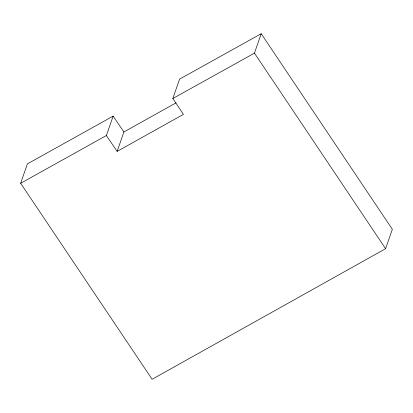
<?xml version="1.0" encoding="UTF-8"?>
<svg xmlns="http://www.w3.org/2000/svg" width="413" height="413" viewBox="0 0 413 413"><rect width="100%" height="100%" fill="white"/><g stroke="black" fill="none" stroke-linecap="round" stroke-linejoin="round"><path stroke-width="0.62" d="M117.132 151.39L183.403 114.37L172.83 98.531L179.588 79.12L261.212 33.721L392.35 229.282L385.592 248.688L152.113 379.279L20.65 183.284L27.408 163.878L113.131 116.13L123.89 131.979L117.132 151.39L106.373 135.541L113.131 116.13M172.83 98.531L254.449 53.132L261.212 33.721M123.89 131.979L176.124 102.806M20.65 183.284L106.373 135.541M254.449 53.132L385.592 248.688"/></g></svg>
